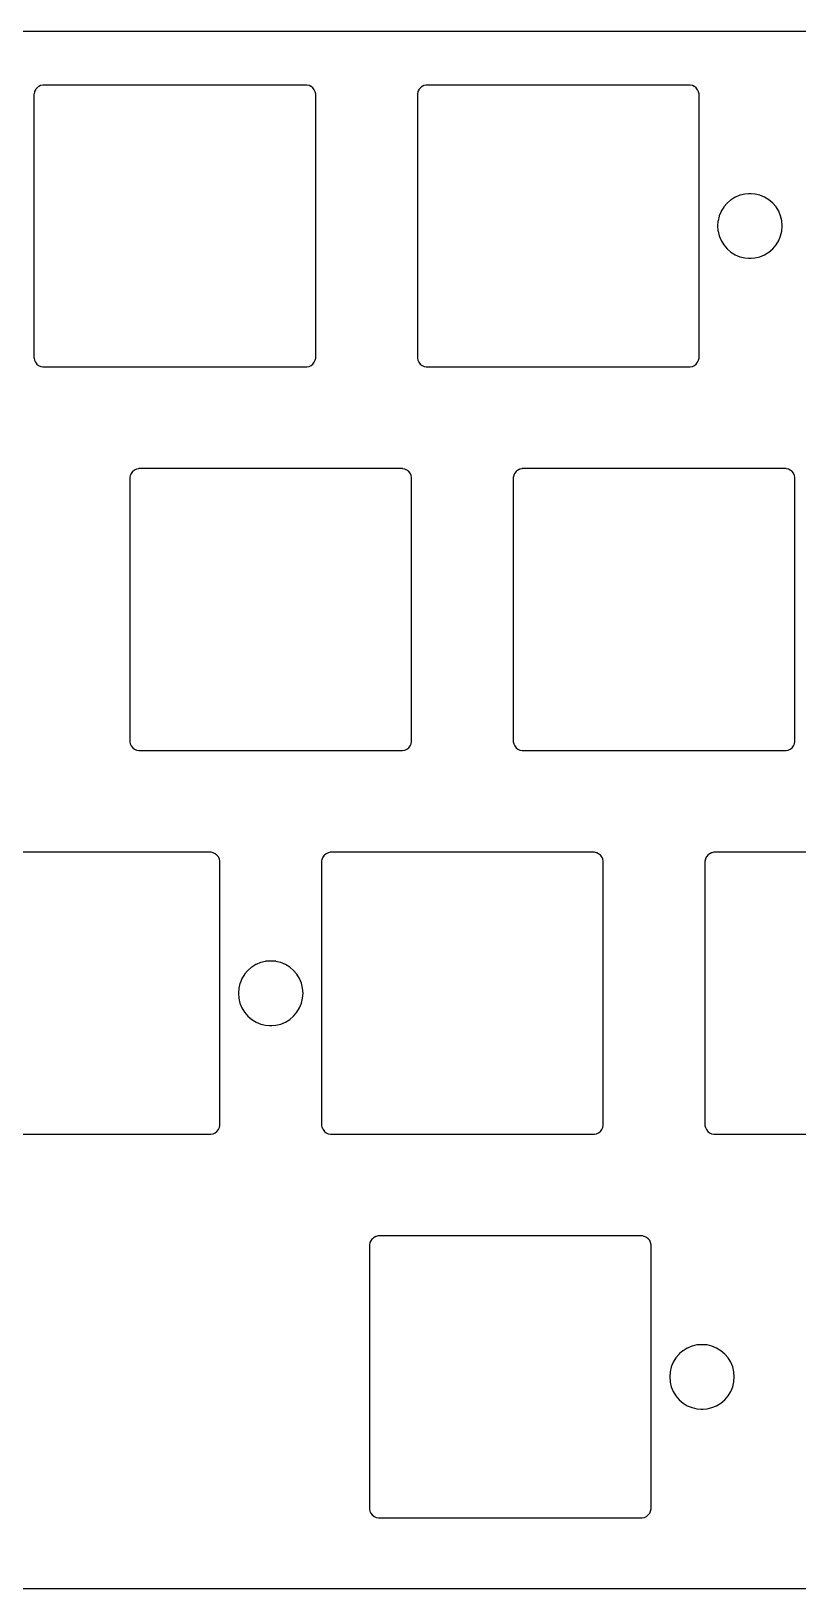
# Model space of a CAD drawing. Extents: x 1.73 to 10.02, y -4.91 to -1.87.
# Drawn here: x 5.594 to 7.094, y -4.914 to -1.869 of the extents above; entities that cross this region are included whole.
import ezdxf

# ---------------------------------------------------------------- set-up
doc = ezdxf.new("R2010")
doc.units = 0
doc.header["$MEASUREMENT"] = 0
doc.layers.add('BLACK', color=7, linetype='CONTINUOUS')

msp = doc.modelspace()

# ---------------------------------------------------------------- linework, layer by layer
at = {"layer": 'BLACK', "linetype": 'CONTINUOUS'}
for p, q in [((1.84954, -1.86911), (9.90046, -1.86911)), ((5.60833, -1.97748), (5.60529, -1.9799)), ((5.60854, -1.9773), (5.60833, -1.97748)), ((5.60833, -1.97748), (5.60833, -1.97748)), ((5.6088, -1.97718), (5.60854, -1.9773)), ((5.61229, -1.9755), (5.6088, -1.97718)), ((5.6088, -1.97718), (5.6088, -1.97718)), ((5.61255, -1.97538), (5.61229, -1.9755)), ((5.61229, -1.9755), (5.61229, -1.9755)), ((5.61282, -1.97532), (5.61255, -1.97538)), ((5.6166, -1.97445), (5.61282, -1.97532)), ((5.61282, -1.97532), (5.61282, -1.97532)), ((5.61687, -1.97439), (5.6166, -1.97445)), ((5.6166, -1.97445), (5.6166, -1.97445)), ((5.61909, -1.97439), (5.61687, -1.97439)), ((5.61911, -1.97439), (5.61909, -1.97439)), ((6.13091, -1.97439), (5.61911, -1.97439)), ((6.13285, -1.97439), (6.13091, -1.97439)), ((6.13313, -1.97439), (6.13285, -1.97439)), ((6.13285, -1.97439), (6.13285, -1.97439)), ((6.1334, -1.97445), (6.13313, -1.97439)), ((6.13718, -1.97532), (6.1334, -1.97445)), ((6.1334, -1.97445), (6.1334, -1.97445)), ((6.13745, -1.97538), (6.13718, -1.97532)), ((6.13718, -1.97532), (6.13718, -1.97532)), ((6.13771, -1.9755), (6.13745, -1.97538)), ((6.1412, -1.97718), (6.13771, -1.9755)), ((6.13771, -1.9755), (6.13771, -1.9755)), ((6.14145, -1.97731), (6.1412, -1.97718)), ((6.1412, -1.97718), (6.1412, -1.97718)), ((6.14493, -1.98007), (6.14145, -1.97731)), ((6.35833, -1.97748), (6.35529, -1.9799)), ((6.35854, -1.9773), (6.35833, -1.97748)), ((6.35833, -1.97748), (6.35833, -1.97748)), ((6.3588, -1.97718), (6.35854, -1.9773)), ((6.36229, -1.9755), (6.3588, -1.97718)), ((6.3588, -1.97718), (6.3588, -1.97718)), ((6.36255, -1.97538), (6.36229, -1.9755)), ((6.36229, -1.9755), (6.36229, -1.9755)), ((6.36282, -1.97532), (6.36255, -1.97538)), ((6.3666, -1.97445), (6.36282, -1.97532)), ((6.36282, -1.97532), (6.36282, -1.97532)), ((6.36687, -1.97439), (6.3666, -1.97445)), ((6.3666, -1.97445), (6.3666, -1.97445)), ((6.36909, -1.97439), (6.36687, -1.97439)), ((6.36911, -1.97439), (6.36909, -1.97439)), ((6.88091, -1.97439), (6.36911, -1.97439)), ((6.88285, -1.97439), (6.88091, -1.97439)), ((6.88313, -1.97439), (6.88285, -1.97439)), ((6.88285, -1.97439), (6.88285, -1.97439)), ((6.8834, -1.97445), (6.88313, -1.97439)), ((6.88718, -1.97532), (6.8834, -1.97445)), ((6.8834, -1.97445), (6.8834, -1.97445)), ((6.88745, -1.97538), (6.88718, -1.97532)), ((6.88718, -1.97532), (6.88718, -1.97532)), ((6.88771, -1.9755), (6.88745, -1.97538)), ((6.8912, -1.97718), (6.88771, -1.9755)), ((6.88771, -1.9755), (6.88771, -1.9755)), ((6.89145, -1.97731), (6.8912, -1.97718)), ((6.8912, -1.97718), (6.8912, -1.97718)), ((6.89493, -1.98007), (6.89145, -1.97731)), ((5.59945, -1.9916), (5.59939, -1.99187)), ((5.59939, -1.99187), (5.59939, -1.99215)), ((5.59939, -1.99215), (5.59939, -2.50591)), ((5.60032, -1.98782), (5.59945, -1.9916)), ((5.59945, -1.9916), (5.59945, -1.9916)), ((5.60038, -1.98755), (5.60032, -1.98782)), ((5.60032, -1.98782), (5.60032, -1.98782)), ((5.6005, -1.98729), (5.60038, -1.98755)), ((5.60218, -1.9838), (5.6005, -1.98729)), ((5.6005, -1.98729), (5.6005, -1.98729)), ((5.6023, -1.98354), (5.60218, -1.9838)), ((5.60218, -1.9838), (5.60218, -1.9838)), ((5.60248, -1.98333), (5.6023, -1.98354)), ((5.6049, -1.98029), (5.60248, -1.98333)), ((5.60248, -1.98333), (5.60248, -1.98333)), ((5.60507, -1.98007), (5.6049, -1.98029)), ((5.6049, -1.98029), (5.6049, -1.98029)), ((5.60529, -1.9799), (5.60507, -1.98007)), ((5.60529, -1.9799), (5.60529, -1.9799)), ((6.14769, -1.98355), (6.14493, -1.98007)), ((6.14962, -1.98755), (6.14769, -1.98355)), ((6.15061, -1.99187), (6.14962, -1.98755)), ((6.15061, -1.99409), (6.15061, -1.99187)), ((6.15061, -2.50589), (6.15061, -1.99409)), ((6.15061, -1.99409), (6.15073, -1.99409)), ((6.15073, -1.99409), (6.15061, -1.99409)), ((6.15073, -1.99409), (6.15073, -1.99409)), ((6.34945, -1.9916), (6.34939, -1.99187)), ((6.34939, -1.99187), (6.34939, -1.99215)), ((6.34939, -1.99215), (6.34939, -2.50591)), ((6.35032, -1.98782), (6.34945, -1.9916)), ((6.34945, -1.9916), (6.34945, -1.9916)), ((6.35038, -1.98755), (6.35032, -1.98782)), ((6.35032, -1.98782), (6.35032, -1.98782)), ((6.3505, -1.98729), (6.35038, -1.98755)), ((6.35218, -1.9838), (6.3505, -1.98729)), ((6.3505, -1.98729), (6.3505, -1.98729)), ((6.3523, -1.98354), (6.35218, -1.9838)), ((6.35218, -1.9838), (6.35218, -1.9838)), ((6.35248, -1.98333), (6.3523, -1.98354)), ((6.3549, -1.98029), (6.35248, -1.98333)), ((6.35248, -1.98333), (6.35248, -1.98333)), ((6.35507, -1.98007), (6.3549, -1.98029)), ((6.3549, -1.98029), (6.3549, -1.98029)), ((6.35529, -1.9799), (6.35507, -1.98007)), ((6.35529, -1.9799), (6.35529, -1.9799)), ((6.89769, -1.98355), (6.89493, -1.98007)), ((6.89962, -1.98755), (6.89769, -1.98355)), ((6.90061, -1.99187), (6.89962, -1.98755)), ((6.90061, -1.99409), (6.90061, -1.99187)), ((6.90061, -2.25), (6.90061, -1.99409)), ((6.90061, -1.99409), (6.90073, -1.99409)), ((6.90073, -1.99409), (6.90061, -1.99409)), ((6.90073, -1.99409), (6.90073, -1.99409)), ((6.98029, -2.18996), (6.97148, -2.19361)), ((6.98047, -2.18989), (6.98029, -2.18996)), ((6.98029, -2.18996), (6.98029, -2.18996)), ((6.98066, -2.18984), (6.98047, -2.18989)), ((6.98992, -2.18762), (6.98066, -2.18984)), ((6.98066, -2.18984), (6.98066, -2.18984)), ((6.99011, -2.18757), (6.98992, -2.18762)), ((6.98992, -2.18762), (6.98992, -2.18762)), ((6.99031, -2.18756), (6.99011, -2.18757)), ((6.99743, -2.187), (6.99031, -2.18756)), ((6.99031, -2.18756), (6.99031, -2.18756)), ((6.99752, -2.18699), (6.99743, -2.187)), ((6.99743, -2.187), (6.99743, -2.187)), ((7.00248, -2.18699), (6.99752, -2.18699)), ((7.00257, -2.187), (7.00248, -2.18699)), ((7.00969, -2.18756), (7.00257, -2.187)), ((7.00257, -2.187), (7.00257, -2.187)), ((7.00989, -2.18757), (7.00969, -2.18756)), ((7.00969, -2.18756), (7.00969, -2.18756)), ((7.01008, -2.18762), (7.00989, -2.18757)), ((7.01934, -2.18984), (7.01008, -2.18762)), ((7.01008, -2.18762), (7.01008, -2.18762)), ((7.01953, -2.18989), (7.01934, -2.18984)), ((7.01934, -2.18984), (7.01934, -2.18984)), ((7.0287, -2.19368), (7.01953, -2.18989)), ((6.94361, -2.22148), (6.93996, -2.23029)), ((6.94368, -2.2213), (6.94361, -2.22148)), ((6.94361, -2.22148), (6.94361, -2.22148)), ((6.94378, -2.22114), (6.94368, -2.2213)), ((6.94876, -2.21301), (6.94378, -2.22114)), ((6.94378, -2.22114), (6.94378, -2.22114)), ((6.94886, -2.21285), (6.94876, -2.21301)), ((6.94876, -2.21301), (6.94876, -2.21301)), ((6.94899, -2.2127), (6.94886, -2.21285)), ((6.95518, -2.20545), (6.94899, -2.2127)), ((6.94899, -2.2127), (6.94899, -2.2127)), ((6.95531, -2.20531), (6.95518, -2.20545)), ((6.95518, -2.20545), (6.95518, -2.20545)), ((6.95545, -2.20518), (6.95531, -2.20531)), ((6.9627, -2.19899), (6.95545, -2.20518)), ((6.95545, -2.20518), (6.95545, -2.20518)), ((6.96285, -2.19886), (6.9627, -2.19899)), ((6.9627, -2.19899), (6.9627, -2.19899)), ((6.96301, -2.19876), (6.96285, -2.19886)), ((6.97114, -2.19378), (6.96301, -2.19876)), ((6.96301, -2.19876), (6.96301, -2.19876)), ((6.9713, -2.19368), (6.97114, -2.19378)), ((6.97114, -2.19378), (6.97114, -2.19378)), ((6.97148, -2.19361), (6.9713, -2.19368)), ((6.97148, -2.19361), (6.97148, -2.19361)), ((7.03715, -2.19886), (7.0287, -2.19368)), ((7.04469, -2.20531), (7.03715, -2.19886)), ((7.05114, -2.21285), (7.04469, -2.20531)), ((7.05632, -2.2213), (7.05114, -2.21285)), ((7.06011, -2.23047), (7.05632, -2.2213)), ((6.90061, -2.50589), (6.90061, -2.25)), ((6.93681, -2.24981), (6.93679, -2.25)), ((6.93679, -2.25), (6.93681, -2.25019)), ((6.93756, -2.24031), (6.93681, -2.24981)), ((6.93681, -2.25019), (6.93756, -2.25969)), ((6.93757, -2.24011), (6.93756, -2.24031)), ((6.93756, -2.24031), (6.93756, -2.24031)), ((6.93762, -2.23992), (6.93757, -2.24011)), ((6.93984, -2.23066), (6.93762, -2.23992)), ((6.93989, -2.23047), (6.93984, -2.23066)), ((6.93984, -2.23066), (6.93984, -2.23066)), ((6.93996, -2.23029), (6.93989, -2.23047)), ((6.93996, -2.23029), (6.93996, -2.23029)), ((7.06243, -2.24011), (7.06011, -2.23047)), ((7.06321, -2.25), (7.06243, -2.24011)), ((7.06243, -2.25989), (7.06321, -2.25)), ((6.93756, -2.25969), (6.93756, -2.25969)), ((6.93756, -2.25969), (6.93757, -2.25989)), ((6.93757, -2.25989), (6.93762, -2.26008)), ((6.93762, -2.26008), (6.93762, -2.26008)), ((6.93762, -2.26008), (6.93984, -2.26934)), ((6.93984, -2.26934), (6.93984, -2.26934)), ((6.93984, -2.26934), (6.93989, -2.26953)), ((6.93989, -2.26953), (6.94368, -2.2787)), ((6.94368, -2.2787), (6.94886, -2.28715)), ((7.05114, -2.28715), (7.05632, -2.2787)), ((7.05632, -2.2787), (7.06011, -2.26953)), ((7.06011, -2.26953), (7.06243, -2.25989)), ((6.94886, -2.28715), (6.95531, -2.29469)), ((6.95531, -2.29469), (6.96285, -2.30114)), ((6.96285, -2.30114), (6.9713, -2.30632)), ((6.9713, -2.30632), (6.98047, -2.31011)), ((6.98047, -2.31011), (6.99011, -2.31243)), ((6.99011, -2.31243), (6.99752, -2.31301)), ((6.99752, -2.31301), (7.00238, -2.31301)), ((7.00238, -2.31301), (7.00248, -2.31301)), ((7.00248, -2.31301), (7.00989, -2.31243)), ((7.00989, -2.31243), (7.01953, -2.31011)), ((7.01953, -2.31011), (7.0287, -2.30632)), ((7.0287, -2.30632), (7.03715, -2.30114)), ((7.03715, -2.30114), (7.04469, -2.29469)), ((7.04469, -2.29469), (7.05114, -2.28715)), ((5.59939, -2.50591), (5.59939, -2.50785)), ((5.59939, -2.50785), (5.59939, -2.50785)), ((5.59939, -2.50785), (5.59939, -2.50813)), ((5.59939, -2.50813), (5.59945, -2.5084)), ((5.59945, -2.5084), (5.59945, -2.5084)), ((5.59945, -2.5084), (5.60032, -2.51218)), ((5.60032, -2.51218), (5.60032, -2.51218)), ((5.60032, -2.51218), (5.60038, -2.51245)), ((5.60038, -2.51245), (5.60231, -2.51645)), ((5.60231, -2.51645), (5.60507, -2.51993)), ((5.60507, -2.51993), (5.60855, -2.52269)), ((5.60855, -2.52269), (5.61255, -2.52462)), ((5.61255, -2.52462), (5.61687, -2.52561)), ((5.61687, -2.52561), (5.61909, -2.52561)), ((5.61909, -2.52561), (5.61909, -2.52573)), ((5.61909, -2.52573), (5.61909, -2.52561)), ((5.61909, -2.52561), (6.13285, -2.52561)), ((5.61909, -2.52573), (5.61909, -2.52573)), ((6.13285, -2.52561), (6.13313, -2.52561)), ((6.13313, -2.52561), (6.13745, -2.52462)), ((6.13745, -2.52462), (6.14146, -2.5227)), ((6.14146, -2.5227), (6.14493, -2.51993)), ((6.14493, -2.51993), (6.1477, -2.51646)), ((6.1477, -2.51646), (6.14962, -2.51245)), ((6.14962, -2.51245), (6.15061, -2.50813)), ((6.15061, -2.50591), (6.15061, -2.50589)), ((6.15061, -2.50813), (6.15061, -2.50591)), ((6.34939, -2.50591), (6.34939, -2.50785)), ((6.34939, -2.50785), (6.34939, -2.50785)), ((6.34939, -2.50785), (6.34939, -2.50813)), ((6.34939, -2.50813), (6.34945, -2.5084)), ((6.34945, -2.5084), (6.34945, -2.5084)), ((6.34945, -2.5084), (6.35032, -2.51218)), ((6.35032, -2.51218), (6.35032, -2.51218)), ((6.35032, -2.51218), (6.35038, -2.51245)), ((6.35038, -2.51245), (6.35231, -2.51645)), ((6.35231, -2.51645), (6.35507, -2.51993)), ((6.35507, -2.51993), (6.35855, -2.52269)), ((6.35855, -2.52269), (6.36255, -2.52462)), ((6.36255, -2.52462), (6.36687, -2.52561)), ((6.36687, -2.52561), (6.36909, -2.52561)), ((6.36909, -2.52561), (6.36909, -2.52573)), ((6.36909, -2.52573), (6.36909, -2.52561)), ((6.36909, -2.52561), (6.88285, -2.52561)), ((6.36909, -2.52573), (6.36909, -2.52573)), ((6.88285, -2.52561), (6.88313, -2.52561)), ((6.88313, -2.52561), (6.88745, -2.52462)), ((6.88745, -2.52462), (6.89146, -2.5227)), ((6.89146, -2.5227), (6.89493, -2.51993)), ((6.89493, -2.51993), (6.8977, -2.51646)), ((6.8977, -2.51646), (6.89962, -2.51245)), ((6.89962, -2.51245), (6.90061, -2.50813)), ((6.90061, -2.50591), (6.90061, -2.50589)), ((6.90061, -2.50813), (6.90061, -2.50591)), ((5.78782, -2.73782), (5.78695, -2.7416)), ((5.78788, -2.73755), (5.78782, -2.73782)), ((5.78782, -2.73782), (5.78782, -2.73782)), ((5.788, -2.73729), (5.78788, -2.73755)), ((5.78968, -2.7338), (5.788, -2.73729)), ((5.788, -2.73729), (5.788, -2.73729)), ((5.7898, -2.73354), (5.78968, -2.7338)), ((5.78968, -2.7338), (5.78968, -2.7338)), ((5.78998, -2.73333), (5.7898, -2.73354)), ((5.7924, -2.73029), (5.78998, -2.73333)), ((5.78998, -2.73333), (5.78998, -2.73333)), ((5.79257, -2.73007), (5.7924, -2.73029)), ((5.7924, -2.73029), (5.7924, -2.73029)), ((5.79279, -2.7299), (5.79257, -2.73007)), ((5.79583, -2.72748), (5.79279, -2.7299)), ((5.79279, -2.7299), (5.79279, -2.7299)), ((5.79604, -2.7273), (5.79583, -2.72748)), ((5.79583, -2.72748), (5.79583, -2.72748)), ((5.7963, -2.72718), (5.79604, -2.7273)), ((5.79979, -2.7255), (5.7963, -2.72718)), ((5.7963, -2.72718), (5.7963, -2.72718)), ((5.80005, -2.72538), (5.79979, -2.7255)), ((5.79979, -2.7255), (5.79979, -2.7255)), ((5.80032, -2.72532), (5.80005, -2.72538)), ((5.8041, -2.72445), (5.80032, -2.72532)), ((5.80032, -2.72532), (5.80032, -2.72532)), ((5.80437, -2.72439), (5.8041, -2.72445)), ((5.8041, -2.72445), (5.8041, -2.72445)), ((5.80659, -2.72439), (5.80437, -2.72439)), ((5.80661, -2.72439), (5.80659, -2.72439)), ((6.31841, -2.72439), (5.80661, -2.72439)), ((6.32035, -2.72439), (6.31841, -2.72439)), ((6.32063, -2.72439), (6.32035, -2.72439)), ((6.32035, -2.72439), (6.32035, -2.72439)), ((6.3209, -2.72445), (6.32063, -2.72439)), ((6.32468, -2.72532), (6.3209, -2.72445)), ((6.3209, -2.72445), (6.3209, -2.72445)), ((6.32495, -2.72538), (6.32468, -2.72532)), ((6.32468, -2.72532), (6.32468, -2.72532)), ((6.32521, -2.7255), (6.32495, -2.72538)), ((6.3287, -2.72718), (6.32521, -2.7255)), ((6.32521, -2.7255), (6.32521, -2.7255)), ((6.32895, -2.72731), (6.3287, -2.72718)), ((6.3287, -2.72718), (6.3287, -2.72718)), ((6.33243, -2.73007), (6.32895, -2.72731)), ((6.33519, -2.73355), (6.33243, -2.73007)), ((6.33712, -2.73755), (6.33519, -2.73355)), ((6.33811, -2.74187), (6.33712, -2.73755)), ((6.53782, -2.73782), (6.53695, -2.7416)), ((6.53788, -2.73755), (6.53782, -2.73782)), ((6.53782, -2.73782), (6.53782, -2.73782)), ((6.538, -2.73729), (6.53788, -2.73755)), ((6.53968, -2.7338), (6.538, -2.73729)), ((6.538, -2.73729), (6.538, -2.73729)), ((6.5398, -2.73354), (6.53968, -2.7338)), ((6.53968, -2.7338), (6.53968, -2.7338)), ((6.53998, -2.73333), (6.5398, -2.73354)), ((6.5424, -2.73029), (6.53998, -2.73333)), ((6.53998, -2.73333), (6.53998, -2.73333)), ((6.54257, -2.73007), (6.5424, -2.73029)), ((6.5424, -2.73029), (6.5424, -2.73029)), ((6.54279, -2.7299), (6.54257, -2.73007)), ((6.54583, -2.72748), (6.54279, -2.7299)), ((6.54279, -2.7299), (6.54279, -2.7299)), ((6.54604, -2.7273), (6.54583, -2.72748)), ((6.54583, -2.72748), (6.54583, -2.72748)), ((6.5463, -2.72718), (6.54604, -2.7273)), ((6.54979, -2.7255), (6.5463, -2.72718)), ((6.5463, -2.72718), (6.5463, -2.72718)), ((6.55005, -2.72538), (6.54979, -2.7255)), ((6.54979, -2.7255), (6.54979, -2.7255)), ((6.55032, -2.72532), (6.55005, -2.72538)), ((6.5541, -2.72445), (6.55032, -2.72532)), ((6.55032, -2.72532), (6.55032, -2.72532)), ((6.55437, -2.72439), (6.5541, -2.72445)), ((6.5541, -2.72445), (6.5541, -2.72445)), ((6.55659, -2.72439), (6.55437, -2.72439)), ((6.55661, -2.72439), (6.55659, -2.72439)), ((7.06841, -2.72439), (6.55661, -2.72439)), ((7.07035, -2.72439), (7.06841, -2.72439)), ((7.07063, -2.72439), (7.07035, -2.72439)), ((7.07035, -2.72439), (7.07035, -2.72439)), ((7.0709, -2.72445), (7.07063, -2.72439)), ((7.07468, -2.72532), (7.0709, -2.72445)), ((7.0709, -2.72445), (7.0709, -2.72445)), ((7.07495, -2.72538), (7.07468, -2.72532)), ((7.07468, -2.72532), (7.07468, -2.72532)), ((7.07521, -2.7255), (7.07495, -2.72538)), ((7.0787, -2.72718), (7.07521, -2.7255)), ((7.07521, -2.7255), (7.07521, -2.7255)), ((7.07895, -2.72731), (7.0787, -2.72718)), ((7.0787, -2.72718), (7.0787, -2.72718)), ((7.08243, -2.73007), (7.07895, -2.72731)), ((7.08519, -2.73355), (7.08243, -2.73007)), ((7.08712, -2.73755), (7.08519, -2.73355)), ((7.08811, -2.74187), (7.08712, -2.73755)), ((5.78695, -2.7416), (5.78689, -2.74187)), ((5.78689, -2.74187), (5.78689, -2.74215)), ((5.78689, -2.74215), (5.78689, -3.25591)), ((5.78695, -2.7416), (5.78695, -2.7416)), ((6.33811, -2.74409), (6.33811, -2.74187)), ((6.33811, -3.25589), (6.33811, -2.74409)), ((6.33811, -2.74409), (6.33823, -2.74409)), ((6.33823, -2.74409), (6.33811, -2.74409)), ((6.33823, -2.74409), (6.33823, -2.74409)), ((6.53695, -2.7416), (6.53689, -2.74187)), ((6.53689, -2.74187), (6.53689, -2.74215)), ((6.53689, -2.74215), (6.53689, -3.25591)), ((6.53695, -2.7416), (6.53695, -2.7416)), ((7.08811, -2.74409), (7.08811, -2.74187)), ((7.08811, -3), (7.08811, -2.74409)), ((7.08811, -2.74409), (7.08823, -2.74409)), ((7.08823, -2.74409), (7.08811, -2.74409)), ((7.08823, -2.74409), (7.08823, -2.74409)), ((7.08811, -3.25589), (7.08811, -3)), ((5.78689, -3.25591), (5.78689, -3.25785)), ((5.78689, -3.25785), (5.78689, -3.25785)), ((5.78689, -3.25785), (5.78689, -3.25813)), ((5.78689, -3.25813), (5.78695, -3.2584)), ((5.78695, -3.2584), (5.78695, -3.2584)), ((5.78695, -3.2584), (5.78782, -3.26218)), ((6.33712, -3.26245), (6.33811, -3.25813)), ((6.33811, -3.25591), (6.33811, -3.25589)), ((6.33811, -3.25813), (6.33811, -3.25591)), ((6.53689, -3.25591), (6.53689, -3.25785)), ((6.53689, -3.25785), (6.53689, -3.25785)), ((6.53689, -3.25785), (6.53689, -3.25813)), ((6.53689, -3.25813), (6.53695, -3.2584)), ((6.53695, -3.2584), (6.53695, -3.2584)), ((6.53695, -3.2584), (6.53782, -3.26218)), ((7.08712, -3.26245), (7.08811, -3.25813)), ((7.08811, -3.25591), (7.08811, -3.25589)), ((7.08811, -3.25813), (7.08811, -3.25591)), ((5.78782, -3.26218), (5.78782, -3.26218)), ((5.78782, -3.26218), (5.78788, -3.26245)), ((5.78788, -3.26245), (5.78981, -3.26645)), ((5.78981, -3.26645), (5.79257, -3.26993)), ((5.79257, -3.26993), (5.79605, -3.27269)), ((5.79605, -3.27269), (5.80005, -3.27462)), ((5.80005, -3.27462), (5.80437, -3.27561)), ((5.80437, -3.27561), (5.80659, -3.27561)), ((5.80659, -3.27561), (5.80659, -3.27561)), ((5.80659, -3.27561), (5.80659, -3.27573)), ((5.80659, -3.27573), (5.80659, -3.27561)), ((5.80659, -3.27561), (6.32035, -3.27561)), ((5.80659, -3.27573), (5.80659, -3.27573)), ((6.32035, -3.27561), (6.32063, -3.27561)), ((6.32063, -3.27561), (6.32495, -3.27462)), ((6.32495, -3.27462), (6.32896, -3.2727)), ((6.32896, -3.2727), (6.33243, -3.26993)), ((6.33243, -3.26993), (6.3352, -3.26646)), ((6.3352, -3.26646), (6.33712, -3.26245)), ((6.53782, -3.26218), (6.53782, -3.26218)), ((6.53782, -3.26218), (6.53788, -3.26245)), ((6.53788, -3.26245), (6.53981, -3.26645)), ((6.53981, -3.26645), (6.54257, -3.26993)), ((6.54257, -3.26993), (6.54605, -3.27269)), ((6.54605, -3.27269), (6.55005, -3.27462)), ((6.55005, -3.27462), (6.55437, -3.27561)), ((6.55437, -3.27561), (6.55659, -3.27561)), ((6.55659, -3.27561), (6.55659, -3.27561)), ((6.55659, -3.27561), (6.55659, -3.27573)), ((6.55659, -3.27573), (6.55659, -3.27561)), ((6.55659, -3.27561), (7.07035, -3.27561)), ((6.55659, -3.27573), (6.55659, -3.27573)), ((7.07035, -3.27561), (7.07063, -3.27561)), ((7.07063, -3.27561), (7.07495, -3.27462)), ((7.07495, -3.27462), (7.07896, -3.2727)), ((7.07896, -3.2727), (7.08243, -3.26993)), ((7.08243, -3.26993), (7.0852, -3.26646)), ((7.0852, -3.26646), (7.08712, -3.26245)), ((5.94341, -3.47439), (5.43161, -3.47439)), ((5.94535, -3.47439), (5.94341, -3.47439)), ((5.94563, -3.47439), (5.94535, -3.47439)), ((5.94535, -3.47439), (5.94535, -3.47439)), ((5.9459, -3.47445), (5.94563, -3.47439)), ((5.94968, -3.47532), (5.9459, -3.47445)), ((5.9459, -3.47445), (5.9459, -3.47445)), ((5.94995, -3.47538), (5.94968, -3.47532)), ((5.94968, -3.47532), (5.94968, -3.47532)), ((5.95021, -3.4755), (5.94995, -3.47538)), ((5.9537, -3.47718), (5.95021, -3.4755)), ((5.95021, -3.4755), (5.95021, -3.4755)), ((5.95395, -3.47731), (5.9537, -3.47718)), ((5.9537, -3.47718), (5.9537, -3.47718)), ((5.95743, -3.48007), (5.95395, -3.47731)), ((5.96019, -3.48355), (5.95743, -3.48007)), ((5.96212, -3.48755), (5.96019, -3.48355)), ((5.96311, -3.49187), (5.96212, -3.48755)), ((5.96311, -3.49409), (5.96311, -3.49187)), ((5.96311, -3.75), (5.96311, -3.49409)), ((5.96311, -3.49409), (5.96323, -3.49409)), ((5.96323, -3.49409), (5.96311, -3.49409)), ((5.96323, -3.49409), (5.96323, -3.49409)), ((6.16195, -3.4916), (6.16189, -3.49187)), ((6.16189, -3.49187), (6.16189, -3.49215)), ((6.16189, -3.49215), (6.16189, -4.00591)), ((6.16282, -3.48782), (6.16195, -3.4916)), ((6.16195, -3.4916), (6.16195, -3.4916)), ((6.16288, -3.48755), (6.16282, -3.48782)), ((6.16282, -3.48782), (6.16282, -3.48782)), ((6.163, -3.48729), (6.16288, -3.48755)), ((6.16468, -3.4838), (6.163, -3.48729)), ((6.163, -3.48729), (6.163, -3.48729)), ((6.1648, -3.48354), (6.16468, -3.4838)), ((6.16468, -3.4838), (6.16468, -3.4838)), ((6.16498, -3.48333), (6.1648, -3.48354)), ((6.1674, -3.48029), (6.16498, -3.48333)), ((6.16498, -3.48333), (6.16498, -3.48333)), ((6.16757, -3.48007), (6.1674, -3.48029)), ((6.1674, -3.48029), (6.1674, -3.48029)), ((6.16779, -3.4799), (6.16757, -3.48007)), ((6.17083, -3.47748), (6.16779, -3.4799)), ((6.16779, -3.4799), (6.16779, -3.4799)), ((6.17104, -3.4773), (6.17083, -3.47748)), ((6.17083, -3.47748), (6.17083, -3.47748)), ((6.1713, -3.47718), (6.17104, -3.4773)), ((6.17479, -3.4755), (6.1713, -3.47718)), ((6.1713, -3.47718), (6.1713, -3.47718)), ((6.17505, -3.47538), (6.17479, -3.4755)), ((6.17479, -3.4755), (6.17479, -3.4755)), ((6.17532, -3.47532), (6.17505, -3.47538)), ((6.1791, -3.47445), (6.17532, -3.47532)), ((6.17532, -3.47532), (6.17532, -3.47532)), ((6.17937, -3.47439), (6.1791, -3.47445)), ((6.1791, -3.47445), (6.1791, -3.47445)), ((6.18159, -3.47439), (6.17937, -3.47439)), ((6.18161, -3.47439), (6.18159, -3.47439)), ((6.69341, -3.47439), (6.18161, -3.47439)), ((6.69535, -3.47439), (6.69341, -3.47439)), ((6.69563, -3.47439), (6.69535, -3.47439)), ((6.69535, -3.47439), (6.69535, -3.47439)), ((6.6959, -3.47445), (6.69563, -3.47439)), ((6.69968, -3.47532), (6.6959, -3.47445)), ((6.6959, -3.47445), (6.6959, -3.47445)), ((6.69995, -3.47538), (6.69968, -3.47532)), ((6.69968, -3.47532), (6.69968, -3.47532)), ((6.70021, -3.4755), (6.69995, -3.47538)), ((6.7037, -3.47718), (6.70021, -3.4755)), ((6.70021, -3.4755), (6.70021, -3.4755)), ((6.70395, -3.47731), (6.7037, -3.47718)), ((6.7037, -3.47718), (6.7037, -3.47718)), ((6.70743, -3.48007), (6.70395, -3.47731)), ((6.71019, -3.48355), (6.70743, -3.48007)), ((6.71212, -3.48755), (6.71019, -3.48355)), ((6.71311, -3.49187), (6.71212, -3.48755)), ((6.71311, -3.49409), (6.71311, -3.49187)), ((6.71311, -4.00589), (6.71311, -3.49409)), ((6.71311, -3.49409), (6.71323, -3.49409)), ((6.71323, -3.49409), (6.71311, -3.49409)), ((6.71323, -3.49409), (6.71323, -3.49409)), ((6.91195, -3.4916), (6.91189, -3.49187)), ((6.91189, -3.49187), (6.91189, -3.49215)), ((6.91189, -3.49215), (6.91189, -4.00591)), ((6.91282, -3.48782), (6.91195, -3.4916)), ((6.91195, -3.4916), (6.91195, -3.4916)), ((6.91288, -3.48755), (6.91282, -3.48782)), ((6.91282, -3.48782), (6.91282, -3.48782)), ((6.913, -3.48729), (6.91288, -3.48755)), ((6.91468, -3.4838), (6.913, -3.48729)), ((6.913, -3.48729), (6.913, -3.48729)), ((6.9148, -3.48354), (6.91468, -3.4838)), ((6.91468, -3.4838), (6.91468, -3.4838)), ((6.91498, -3.48333), (6.9148, -3.48354)), ((6.9174, -3.48029), (6.91498, -3.48333)), ((6.91498, -3.48333), (6.91498, -3.48333)), ((6.91757, -3.48007), (6.9174, -3.48029)), ((6.9174, -3.48029), (6.9174, -3.48029)), ((6.91779, -3.4799), (6.91757, -3.48007)), ((6.92083, -3.47748), (6.91779, -3.4799)), ((6.91779, -3.4799), (6.91779, -3.4799)), ((6.92104, -3.4773), (6.92083, -3.47748)), ((6.92083, -3.47748), (6.92083, -3.47748)), ((6.9213, -3.47718), (6.92104, -3.4773)), ((6.92479, -3.4755), (6.9213, -3.47718)), ((6.9213, -3.47718), (6.9213, -3.47718)), ((6.92505, -3.47538), (6.92479, -3.4755)), ((6.92479, -3.4755), (6.92479, -3.4755)), ((6.92532, -3.47532), (6.92505, -3.47538)), ((6.9291, -3.47445), (6.92532, -3.47532)), ((6.92532, -3.47532), (6.92532, -3.47532)), ((6.92937, -3.47439), (6.9291, -3.47445)), ((6.9291, -3.47445), (6.9291, -3.47445)), ((6.93159, -3.47439), (6.92937, -3.47439)), ((6.93161, -3.47439), (6.93159, -3.47439)), ((7.44341, -3.47439), (6.93161, -3.47439)), ((6.01126, -3.71301), (6.00628, -3.72114)), ((6.01136, -3.71285), (6.01126, -3.71301)), ((6.01126, -3.71301), (6.01126, -3.71301)), ((6.01149, -3.7127), (6.01136, -3.71285)), ((6.01768, -3.70545), (6.01149, -3.7127)), ((6.01149, -3.7127), (6.01149, -3.7127)), ((6.01781, -3.70531), (6.01768, -3.70545)), ((6.01768, -3.70545), (6.01768, -3.70545)), ((6.01795, -3.70518), (6.01781, -3.70531)), ((6.0252, -3.69899), (6.01795, -3.70518)), ((6.01795, -3.70518), (6.01795, -3.70518)), ((6.02535, -3.69886), (6.0252, -3.69899)), ((6.0252, -3.69899), (6.0252, -3.69899)), ((6.02551, -3.69876), (6.02535, -3.69886)), ((6.03364, -3.69378), (6.02551, -3.69876)), ((6.02551, -3.69876), (6.02551, -3.69876)), ((6.0338, -3.69368), (6.03364, -3.69378)), ((6.03364, -3.69378), (6.03364, -3.69378)), ((6.03398, -3.69361), (6.0338, -3.69368)), ((6.04279, -3.68996), (6.03398, -3.69361)), ((6.03398, -3.69361), (6.03398, -3.69361)), ((6.04297, -3.68989), (6.04279, -3.68996)), ((6.04279, -3.68996), (6.04279, -3.68996)), ((6.04316, -3.68984), (6.04297, -3.68989)), ((6.05242, -3.68762), (6.04316, -3.68984)), ((6.04316, -3.68984), (6.04316, -3.68984)), ((6.05261, -3.68757), (6.05242, -3.68762)), ((6.05242, -3.68762), (6.05242, -3.68762)), ((6.05281, -3.68756), (6.05261, -3.68757)), ((6.05993, -3.687), (6.05281, -3.68756)), ((6.05281, -3.68756), (6.05281, -3.68756)), ((6.06002, -3.68699), (6.05993, -3.687)), ((6.05993, -3.687), (6.05993, -3.687)), ((6.06498, -3.68699), (6.06002, -3.68699)), ((6.06507, -3.687), (6.06498, -3.68699)), ((6.07219, -3.68756), (6.06507, -3.687)), ((6.06507, -3.687), (6.06507, -3.687)), ((6.07239, -3.68757), (6.07219, -3.68756)), ((6.07219, -3.68756), (6.07219, -3.68756)), ((6.07258, -3.68762), (6.07239, -3.68757)), ((6.08184, -3.68984), (6.07258, -3.68762)), ((6.07258, -3.68762), (6.07258, -3.68762)), ((6.08203, -3.68989), (6.08184, -3.68984)), ((6.08184, -3.68984), (6.08184, -3.68984)), ((6.0912, -3.69368), (6.08203, -3.68989)), ((6.09965, -3.69886), (6.0912, -3.69368)), ((6.10719, -3.70531), (6.09965, -3.69886)), ((6.11364, -3.71285), (6.10719, -3.70531)), ((6.11882, -3.7213), (6.11364, -3.71285)), ((6.00006, -3.74031), (5.99931, -3.74981)), ((6.00007, -3.74011), (6.00006, -3.74031)), ((6.00006, -3.74031), (6.00006, -3.74031)), ((6.00012, -3.73992), (6.00007, -3.74011)), ((6.00234, -3.73066), (6.00012, -3.73992)), ((6.00239, -3.73047), (6.00234, -3.73066)), ((6.00234, -3.73066), (6.00234, -3.73066)), ((6.00246, -3.73029), (6.00239, -3.73047)), ((6.00611, -3.72148), (6.00246, -3.73029)), ((6.00246, -3.73029), (6.00246, -3.73029)), ((6.00618, -3.7213), (6.00611, -3.72148)), ((6.00611, -3.72148), (6.00611, -3.72148)), ((6.00628, -3.72114), (6.00618, -3.7213)), ((6.00628, -3.72114), (6.00628, -3.72114)), ((6.12261, -3.73047), (6.11882, -3.7213)), ((6.12493, -3.74011), (6.12261, -3.73047)), ((6.12571, -3.75), (6.12493, -3.74011)), ((5.96311, -4.00589), (5.96311, -3.75)), ((5.99931, -3.74981), (5.99929, -3.75)), ((5.99929, -3.75), (5.99931, -3.75019)), ((5.99931, -3.75019), (6.00006, -3.75969)), ((6.00006, -3.75969), (6.00006, -3.75969)), ((6.00006, -3.75969), (6.00007, -3.75989)), ((6.00007, -3.75989), (6.00012, -3.76008)), ((6.00012, -3.76008), (6.00012, -3.76008)), ((6.00012, -3.76008), (6.00234, -3.76934)), ((6.00234, -3.76934), (6.00234, -3.76934)), ((6.00234, -3.76934), (6.00239, -3.76953)), ((6.00239, -3.76953), (6.00618, -3.7787)), ((6.11882, -3.7787), (6.12261, -3.76953)), ((6.12261, -3.76953), (6.12493, -3.75989)), ((6.12493, -3.75989), (6.12571, -3.75)), ((6.00618, -3.7787), (6.01136, -3.78715)), ((6.01136, -3.78715), (6.01781, -3.79469)), ((6.01781, -3.79469), (6.02535, -3.80114)), ((6.02535, -3.80114), (6.0338, -3.80632)), ((6.0338, -3.80632), (6.04297, -3.81011)), ((6.08203, -3.81011), (6.0912, -3.80632)), ((6.0912, -3.80632), (6.09965, -3.80114)), ((6.09965, -3.80114), (6.10719, -3.79469)), ((6.10719, -3.79469), (6.11364, -3.78715)), ((6.11364, -3.78715), (6.11882, -3.7787)), ((6.04297, -3.81011), (6.05261, -3.81243)), ((6.05261, -3.81243), (6.06002, -3.81301)), ((6.06002, -3.81301), (6.06488, -3.81301)), ((6.06488, -3.81301), (6.06498, -3.81301)), ((6.06498, -3.81301), (6.07239, -3.81243)), ((6.07239, -3.81243), (6.08203, -3.81011)), ((5.95743, -4.01993), (5.9602, -4.01646)), ((5.9602, -4.01646), (5.96212, -4.01245)), ((5.96212, -4.01245), (5.96311, -4.00813)), ((5.96311, -4.00591), (5.96311, -4.00589)), ((5.96311, -4.00813), (5.96311, -4.00591)), ((6.16189, -4.00591), (6.16189, -4.00785)), ((6.16189, -4.00785), (6.16189, -4.00785)), ((6.16189, -4.00785), (6.16189, -4.00813)), ((6.16189, -4.00813), (6.16195, -4.0084)), ((6.16195, -4.0084), (6.16195, -4.0084)), ((6.16195, -4.0084), (6.16282, -4.01218)), ((6.16282, -4.01218), (6.16282, -4.01218)), ((6.16282, -4.01218), (6.16288, -4.01245)), ((6.16288, -4.01245), (6.16481, -4.01645)), ((6.16481, -4.01645), (6.16757, -4.01993)), ((6.70743, -4.01993), (6.7102, -4.01646)), ((6.7102, -4.01646), (6.71212, -4.01245)), ((6.71212, -4.01245), (6.71311, -4.00813)), ((6.71311, -4.00591), (6.71311, -4.00589)), ((6.71311, -4.00813), (6.71311, -4.00591)), ((6.91189, -4.00591), (6.91189, -4.00785)), ((6.91189, -4.00785), (6.91189, -4.00785)), ((6.91189, -4.00785), (6.91189, -4.00813)), ((6.91189, -4.00813), (6.91195, -4.0084)), ((6.91195, -4.0084), (6.91195, -4.0084)), ((6.91195, -4.0084), (6.91282, -4.01218)), ((6.91282, -4.01218), (6.91282, -4.01218)), ((6.91282, -4.01218), (6.91288, -4.01245)), ((6.91288, -4.01245), (6.91481, -4.01645)), ((6.91481, -4.01645), (6.91757, -4.01993)), ((5.43159, -4.02561), (5.94535, -4.02561)), ((5.94535, -4.02561), (5.94563, -4.02561)), ((5.94563, -4.02561), (5.94995, -4.02462)), ((5.94995, -4.02462), (5.95396, -4.0227)), ((5.95396, -4.0227), (5.95743, -4.01993)), ((6.16757, -4.01993), (6.17105, -4.02269)), ((6.17105, -4.02269), (6.17505, -4.02462)), ((6.17505, -4.02462), (6.17937, -4.02561)), ((6.17937, -4.02561), (6.18159, -4.02561)), ((6.18159, -4.02561), (6.18159, -4.02561)), ((6.18159, -4.02561), (6.18159, -4.02573)), ((6.18159, -4.02573), (6.18159, -4.02561)), ((6.18159, -4.02561), (6.69535, -4.02561)), ((6.18159, -4.02573), (6.18159, -4.02573)), ((6.69535, -4.02561), (6.69563, -4.02561)), ((6.69563, -4.02561), (6.69995, -4.02462)), ((6.69995, -4.02462), (6.70396, -4.0227)), ((6.70396, -4.0227), (6.70743, -4.01993)), ((6.91757, -4.01993), (6.92105, -4.02269)), ((6.92105, -4.02269), (6.92505, -4.02462)), ((6.92505, -4.02462), (6.92937, -4.02561)), ((6.92937, -4.02561), (6.93159, -4.02561)), ((6.93159, -4.02561), (6.93159, -4.02561)), ((6.93159, -4.02561), (6.93159, -4.02573)), ((6.93159, -4.02573), (6.93159, -4.02561)), ((6.93159, -4.02561), (7.44535, -4.02561)), ((6.93159, -4.02573), (6.93159, -4.02573)), ((6.26108, -4.23029), (6.25866, -4.23333)), ((6.26125, -4.23007), (6.26108, -4.23029)), ((6.26108, -4.23029), (6.26108, -4.23029)), ((6.26147, -4.2299), (6.26125, -4.23007)), ((6.26451, -4.22748), (6.26147, -4.2299)), ((6.26147, -4.2299), (6.26147, -4.2299)), ((6.26473, -4.2273), (6.26451, -4.22748)), ((6.26451, -4.22748), (6.26451, -4.22748)), ((6.26498, -4.22718), (6.26473, -4.2273)), ((6.26848, -4.2255), (6.26498, -4.22718)), ((6.26498, -4.22718), (6.26498, -4.22718)), ((6.26873, -4.22538), (6.26848, -4.2255)), ((6.26848, -4.2255), (6.26848, -4.2255)), ((6.269, -4.22532), (6.26873, -4.22538)), ((6.27278, -4.22445), (6.269, -4.22532)), ((6.269, -4.22532), (6.269, -4.22532)), ((6.27306, -4.22439), (6.27278, -4.22445)), ((6.27278, -4.22445), (6.27278, -4.22445)), ((6.27528, -4.22439), (6.27306, -4.22439)), ((6.2753, -4.22439), (6.27528, -4.22439)), ((6.78709, -4.22439), (6.2753, -4.22439)), ((6.78903, -4.22439), (6.78709, -4.22439)), ((6.78931, -4.22439), (6.78903, -4.22439)), ((6.78903, -4.22439), (6.78903, -4.22439)), ((6.78958, -4.22445), (6.78931, -4.22439)), ((6.79336, -4.22532), (6.78958, -4.22445)), ((6.78958, -4.22445), (6.78958, -4.22445)), ((6.79364, -4.22538), (6.79336, -4.22532)), ((6.79336, -4.22532), (6.79336, -4.22532)), ((6.79389, -4.2255), (6.79364, -4.22538)), ((6.79738, -4.22718), (6.79389, -4.2255)), ((6.79389, -4.2255), (6.79389, -4.2255)), ((6.79764, -4.22731), (6.79738, -4.22718)), ((6.79738, -4.22718), (6.79738, -4.22718)), ((6.80111, -4.23007), (6.79764, -4.22731)), ((6.80388, -4.23355), (6.80111, -4.23007)), ((6.25563, -4.2416), (6.25557, -4.24187)), ((6.25557, -4.24187), (6.25557, -4.24215)), ((6.25557, -4.24215), (6.25557, -4.75591)), ((6.2565, -4.23782), (6.25563, -4.2416)), ((6.25563, -4.2416), (6.25563, -4.2416)), ((6.25656, -4.23755), (6.2565, -4.23782)), ((6.2565, -4.23782), (6.2565, -4.23782)), ((6.25668, -4.23729), (6.25656, -4.23755)), ((6.25836, -4.2338), (6.25668, -4.23729)), ((6.25668, -4.23729), (6.25668, -4.23729)), ((6.25849, -4.23354), (6.25836, -4.2338)), ((6.25836, -4.2338), (6.25836, -4.2338)), ((6.25866, -4.23333), (6.25849, -4.23354)), ((6.25866, -4.23333), (6.25866, -4.23333)), ((6.8058, -4.23755), (6.80388, -4.23355)), ((6.80679, -4.24187), (6.8058, -4.23755)), ((6.80679, -4.24409), (6.80679, -4.24187)), ((6.80679, -4.5), (6.80679, -4.24409)), ((6.80679, -4.24409), (6.80691, -4.24409)), ((6.80691, -4.24409), (6.80679, -4.24409)), ((6.80691, -4.24409), (6.80691, -4.24409)), ((6.87739, -4.44378), (6.86926, -4.44876)), ((6.87755, -4.44368), (6.87739, -4.44378)), ((6.87739, -4.44378), (6.87739, -4.44378)), ((6.87773, -4.44361), (6.87755, -4.44368)), ((6.88654, -4.43996), (6.87773, -4.44361)), ((6.87773, -4.44361), (6.87773, -4.44361)), ((6.88672, -4.43989), (6.88654, -4.43996)), ((6.88654, -4.43996), (6.88654, -4.43996)), ((6.88691, -4.43984), (6.88672, -4.43989)), ((6.89617, -4.43762), (6.88691, -4.43984)), ((6.88691, -4.43984), (6.88691, -4.43984)), ((6.89636, -4.43757), (6.89617, -4.43762)), ((6.89617, -4.43762), (6.89617, -4.43762)), ((6.89656, -4.43756), (6.89636, -4.43757)), ((6.90368, -4.437), (6.89656, -4.43756)), ((6.89656, -4.43756), (6.89656, -4.43756)), ((6.90377, -4.43699), (6.90368, -4.437)), ((6.90368, -4.437), (6.90368, -4.437)), ((6.90873, -4.43699), (6.90377, -4.43699)), ((6.90882, -4.437), (6.90873, -4.43699)), ((6.91594, -4.43756), (6.90882, -4.437)), ((6.90882, -4.437), (6.90882, -4.437)), ((6.91614, -4.43757), (6.91594, -4.43756)), ((6.91594, -4.43756), (6.91594, -4.43756)), ((6.91633, -4.43762), (6.91614, -4.43757)), ((6.92559, -4.43984), (6.91633, -4.43762)), ((6.91633, -4.43762), (6.91633, -4.43762)), ((6.92578, -4.43989), (6.92559, -4.43984)), ((6.92559, -4.43984), (6.92559, -4.43984)), ((6.93495, -4.44368), (6.92578, -4.43989)), ((6.9434, -4.44886), (6.93495, -4.44368)), ((6.84986, -4.47148), (6.84621, -4.48029)), ((6.84993, -4.4713), (6.84986, -4.47148)), ((6.84986, -4.47148), (6.84986, -4.47148)), ((6.85003, -4.47114), (6.84993, -4.4713)), ((6.85501, -4.46301), (6.85003, -4.47114)), ((6.85003, -4.47114), (6.85003, -4.47114)), ((6.85511, -4.46285), (6.85501, -4.46301)), ((6.85501, -4.46301), (6.85501, -4.46301)), ((6.85524, -4.4627), (6.85511, -4.46285)), ((6.86143, -4.45545), (6.85524, -4.4627)), ((6.85524, -4.4627), (6.85524, -4.4627)), ((6.86156, -4.45531), (6.86143, -4.45545)), ((6.86143, -4.45545), (6.86143, -4.45545)), ((6.8617, -4.45518), (6.86156, -4.45531)), ((6.86895, -4.44899), (6.8617, -4.45518)), ((6.8617, -4.45518), (6.8617, -4.45518)), ((6.8691, -4.44886), (6.86895, -4.44899)), ((6.86895, -4.44899), (6.86895, -4.44899)), ((6.86926, -4.44876), (6.8691, -4.44886)), ((6.86926, -4.44876), (6.86926, -4.44876)), ((6.95094, -4.45531), (6.9434, -4.44886)), ((6.95739, -4.46285), (6.95094, -4.45531)), ((6.96257, -4.4713), (6.95739, -4.46285)), ((6.96636, -4.48047), (6.96257, -4.4713)), ((6.80679, -4.75589), (6.80679, -4.5)), ((6.84306, -4.49981), (6.84304, -4.5)), ((6.84304, -4.5), (6.84306, -4.50019)), ((6.84381, -4.49031), (6.84306, -4.49981)), ((6.84306, -4.50019), (6.84381, -4.50969)), ((6.84382, -4.49011), (6.84381, -4.49031)), ((6.84381, -4.49031), (6.84381, -4.49031)), ((6.84387, -4.48992), (6.84382, -4.49011)), ((6.84609, -4.48066), (6.84387, -4.48992)), ((6.84614, -4.48047), (6.84609, -4.48066)), ((6.84609, -4.48066), (6.84609, -4.48066)), ((6.84621, -4.48029), (6.84614, -4.48047)), ((6.84621, -4.48029), (6.84621, -4.48029)), ((6.96868, -4.49011), (6.96636, -4.48047)), ((6.96946, -4.5), (6.96868, -4.49011)), ((6.96868, -4.50989), (6.96946, -4.5)), ((6.84381, -4.50969), (6.84381, -4.50969)), ((6.84381, -4.50969), (6.84382, -4.50989)), ((6.84382, -4.50989), (6.84387, -4.51008)), ((6.84387, -4.51008), (6.84387, -4.51008)), ((6.84387, -4.51008), (6.84609, -4.51934)), ((6.84609, -4.51934), (6.84609, -4.51934)), ((6.84609, -4.51934), (6.84614, -4.51953)), ((6.84614, -4.51953), (6.84993, -4.5287)), ((6.84993, -4.5287), (6.85511, -4.53715)), ((6.85511, -4.53715), (6.86156, -4.54469)), ((6.95094, -4.54469), (6.95739, -4.53715)), ((6.95739, -4.53715), (6.96257, -4.5287)), ((6.96257, -4.5287), (6.96636, -4.51953)), ((6.96636, -4.51953), (6.96868, -4.50989)), ((6.86156, -4.54469), (6.8691, -4.55114)), ((6.8691, -4.55114), (6.87755, -4.55632)), ((6.87755, -4.55632), (6.88672, -4.56011)), ((6.88672, -4.56011), (6.89636, -4.56243)), ((6.89636, -4.56243), (6.90377, -4.56301)), ((6.90377, -4.56301), (6.90863, -4.56301)), ((6.90863, -4.56301), (6.90873, -4.56301)), ((6.90873, -4.56301), (6.91614, -4.56243)), ((6.91614, -4.56243), (6.92578, -4.56011)), ((6.92578, -4.56011), (6.93495, -4.55632)), ((6.93495, -4.55632), (6.9434, -4.55114)), ((6.9434, -4.55114), (6.95094, -4.54469)), ((6.25557, -4.75591), (6.25557, -4.75785)), ((6.25557, -4.75785), (6.25557, -4.75785)), ((6.25557, -4.75785), (6.25557, -4.75813)), ((6.25557, -4.75813), (6.25563, -4.7584)), ((6.25563, -4.7584), (6.25563, -4.7584)), ((6.25563, -4.7584), (6.2565, -4.76218)), ((6.2565, -4.76218), (6.2565, -4.76218)), ((6.2565, -4.76218), (6.25656, -4.76245)), ((6.25656, -4.76245), (6.25849, -4.76645)), ((6.25849, -4.76645), (6.26126, -4.76993)), ((6.26126, -4.76993), (6.26473, -4.77269)), ((6.26473, -4.77269), (6.26873, -4.77462)), ((6.26873, -4.77462), (6.27306, -4.77561)), ((6.27306, -4.77561), (6.27527, -4.77561)), ((6.27527, -4.77561), (6.27527, -4.77573)), ((6.27527, -4.77573), (6.27527, -4.77561)), ((6.27527, -4.77561), (6.78903, -4.77561)), ((6.27527, -4.77573), (6.27527, -4.77573)), ((6.78903, -4.77561), (6.78931, -4.77561)), ((6.78931, -4.77561), (6.79364, -4.77462)), ((6.79364, -4.77462), (6.79764, -4.7727)), ((6.79764, -4.7727), (6.80111, -4.76993)), ((6.80111, -4.76993), (6.80388, -4.76646)), ((6.80388, -4.76646), (6.8058, -4.76245)), ((6.8058, -4.76245), (6.80679, -4.75813)), ((6.80679, -4.75591), (6.80679, -4.75589)), ((6.80679, -4.75813), (6.80679, -4.75591)), ((8.77546, -4.91435), (2.97454, -4.91435))]:
    msp.add_line(p, q, dxfattribs=at)

doc.saveas('drawing.dxf')
